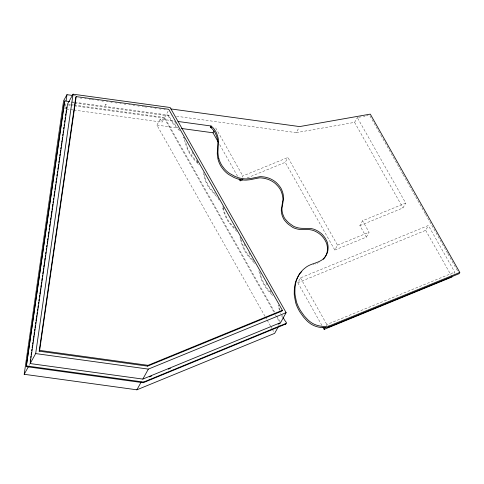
<?xml version="1.0" encoding="UTF-8"?>
<svg xmlns="http://www.w3.org/2000/svg" width="484" height="484" viewBox="0 0 484 484"><rect width="100%" height="100%" fill="white"/><g stroke="black" fill="none" stroke-linecap="round" stroke-linejoin="round"><path stroke-width="0.36" stroke-dasharray="2.42 1.81" d="M65.189 107.055L64.929 108.827L65.878 107.121M65.316 106.171L65.824 102.638M105.04 105.651L106.105 104.326L105.427 105.542A2.825 2.474 29 0 1 105.258 105.597L105.427 105.542M264.99 316.282L156.913 125.108L160.277 119.034L174.252 120.952M73.895 110.056L162.031 122.137L164.239 118.163L70.87 105.355M274.646 312.113L164.614 117.485L168.075 111.247M29.143 365.372L29.772 364.234M179.6 130.747L172.116 122.482A47.111 41.2 29 0 1 170.792 120.522L169.134 117.6A11.519 10.079 29 0 1 168.843 116.91L168.68 116.408A3.461 3.025 29 0 1 168.583 115.894L168.952 115.216A3.461 3.025 29 0 0 169.049 115.737L169.218 116.239A11.519 10.079 29 0 0 169.509 116.922L171.167 119.844A47.111 41.2 29 0 0 172.492 121.811L177.701 127.818M242.169 177.174L242.841 175.958L287.938 157.482L337.511 245.164L334.819 250.022L285.245 162.334L287.938 157.482M176.551 116.245L296.238 132.652L298.93 127.8M296.238 132.652L354.609 122.373L357.301 117.515L358.069 117.376M321.921 325.436L297.781 282.741L300.473 277.883L428.376 225.477L454.742 272.117L454.065 273.327M278.33 326.724L279.274 325.018M334.819 250.022L366.358 237.099L359.866 225.617L362.558 220.758L405.683 203.092L357.301 117.515M366.358 237.099L369.05 232.241L362.558 220.758M326.168 325.738L326.839 324.522L454.742 272.117M359.866 225.617L402.99 207.951L405.683 203.092M297.781 282.741L425.684 230.336L428.376 225.477M318.611 262.709L319.119 262.455M247.088 177.973L285.245 162.334M337.511 245.164L369.05 232.241M317.032 263.381L317.577 263.169M315.284 264.016L315.895 263.804M313.269 264.681L313.971 264.452M105.742 104.429L105.929 104.381A2.825 2.474 29 0 0 106.105 104.326M358.838 117.243L361.149 116.838M363.46 116.426L364.996 116.16M366.539 115.888L368.076 115.615M73.514 95.578L75.692 95.88M80.223 98.034L81.717 98.24M84.7 98.651L86.194 98.857M89.183 99.262L90.671 99.468M91.422 99.571L94.404 99.982M97.393 100.388L98.881 100.593M101.87 101.005L103.364 101.21M106.347 101.616L107.841 101.822M110.824 102.233L112.318 102.439M115.301 102.844L116.795 103.05M119.784 103.461L121.272 103.667M124.261 104.072L125.755 104.278M128.738 104.689L130.232 104.895M133.215 105.3L134.709 105.506M137.692 105.917L139.186 106.123M142.175 106.528L143.663 106.734M144.413 106.837L146.652 107.145M150.385 107.654L151.873 107.859M154.862 108.271L156.356 108.477M159.339 108.882L160.833 109.088M163.816 109.499L165.31 109.705M71.832 101.882L74.342 102.245M74.826 102.293L171.318 115.525M71.245 102.541L73.967 102.917M74.651 103.007L168.583 115.894M68.256 104.272L70.501 104.58M71.245 104.683L73.489 104.992M74.234 105.095L164.614 117.485M68.631 105.052L70.126 105.252M66.423 109.027L73.151 109.953M156.913 125.108L177.852 127.976M178.753 128.847L179.219 129.301M197.829 162.376L195.282 159.732A37.359 32.676 29 0 1 193.509 157.693L193.164 157.27A45.526 39.815 29 0 1 190.986 154.299L190.623 153.743A34.86 30.492 29 0 1 189.202 151.347A38.272 33.475 29 0 1 187.096 146.761L185.342 141.171M215.277 194.108L209.626 187.429A51.788 45.296 29 0 1 208.828 186.225L208.356 185.469A23.323 20.395 29 0 1 207.473 183.878L206.365 181.415A55.224 48.303 29 0 1 205.331 178.669L205.149 178.13A39.47 34.521 29 0 1 204.23 174.875L204.103 174.319M216.396 196.316L209.251 188.101A51.788 45.296 29 0 1 208.459 186.903L207.981 186.14A23.323 20.395 29 0 1 207.104 184.549L205.99 182.087A55.224 48.303 29 0 1 204.956 179.346L204.774 178.802A39.47 34.521 29 0 1 203.855 175.553L203.371 173.302M197.883 163.495L194.907 160.41A37.359 32.676 29 0 1 193.134 158.371L192.789 157.941A45.526 39.815 29 0 1 190.611 154.977L190.248 154.414A34.86 30.492 29 0 1 188.827 152.018A38.272 33.475 29 0 1 186.721 147.432L183.702 137.523M272.147 294.956L269.273 291.931A43.669 38.194 29 0 1 267.495 289.874L267.18 289.486A31.049 27.152 29 0 1 265.147 286.625L264.046 284.792A61.02 53.373 29 0 1 262.673 282.245L261.626 280.03A28.562 24.98 29 0 1 261.021 278.524L259.103 271.881M270.986 292.681L269.649 291.253A43.669 38.194 29 0 1 267.864 289.202L267.555 288.815A31.049 27.152 29 0 1 265.522 285.953L264.421 284.12A61.02 53.373 29 0 1 263.048 281.573L261.995 279.353A28.562 24.98 29 0 1 261.396 277.846L259.89 272.813M216.874 196.819L217.34 197.303M272.522 295.349L272.879 295.724M234.589 228.018L229.416 222.108A23.311 20.389 29 0 1 228.26 220.389L226.821 217.758A49.961 43.699 29 0 1 224.661 212.712A47.25 41.328 29 0 1 224.038 210.855L222.979 207.17M235.073 228.527L235.526 229.011M253.205 260.652L253.64 261.124M254.082 262.673L248.225 256.066A35.81 31.321 29 0 1 246.834 254.191A39.537 34.576 29 0 1 244.511 250.409L244.275 249.974A26.293 22.996 29 0 1 243.488 248.346L242.962 247.07A59.635 52.157 29 0 1 241.776 243.803A43.59 38.121 29 0 1 240.917 240.748L240.318 238.219M252.745 260.156L248.601 255.389A35.81 31.321 29 0 1 247.209 253.513A39.537 34.576 29 0 1 244.88 249.732L244.644 249.302A26.293 22.996 29 0 1 243.863 247.675L243.331 246.398A59.635 52.157 29 0 1 242.151 243.131A43.59 38.121 29 0 1 241.292 240.07L241.062 239.09M254.457 263.078L254.814 263.471M198.694 164.366L199.063 164.784M236.706 231.425L229.041 222.785A23.311 20.389 29 0 1 227.885 221.067L226.452 218.435A49.961 43.699 29 0 1 224.292 213.39A47.25 41.328 29 0 1 223.662 211.526L222.138 206.172M369.97 115.96L380.454 134.516M380.805 135.133L402.833 174.101M403.184 174.718L425.212 213.68M425.563 214.297L447.591 253.265M447.936 253.882L458.427 272.438M425.684 230.336L451.675 276.316M354.609 122.373L402.99 207.951M300.473 277.883L326.839 324.522M215.695 127.939L242.841 175.958M219.694 144.637L237.547 176.212M174.609 121.278L176.091 123.904M183.521 137.045L184.634 139.011M192.063 152.151L193.177 154.118M196.885 160.688L198.004 162.66M218.054 198.125L219.167 200.098M222.882 206.662L223.995 208.634M239.961 236.876L241.443 239.507M244.045 244.105L245.158 246.072M248.873 252.642L249.986 254.614M265.952 282.856L267.44 285.481M270.036 290.079L271.155 292.052M276.878 316.058L280.224 321.975M164.239 118.163L273.902 312.132M275.384 314.763L279.474 321.993M160.277 119.034L162.031 122.137M265.365 316.935L266.847 319.567M267.216 320.22L270.562 326.137M270.931 326.791L272.05 328.763M272.419 329.416L273.902 332.048M279.97 310.165L279.038 306.674M279.401 310.202L278.118 305.059M258.855 270.913L258.976 271.385M203.117 172.195L203.25 172.74M278.814 305.719L278.923 306.184M281.845 316.427A59.695 52.211 29 0 1 281.525 315.743M280.587 313.602A35.792 31.303 29 0 1 280.309 312.888M240.046 237.311A14.943 13.074 29 0 1 240.143 237.614M282.541 316.409A59.695 52.211 29 0 1 281.9 315.066"/><path stroke-width="0.73" d="M278.01 327.293L274.646 333.361L136.875 389.814L24.2 374.289L63.604 100.751L66.967 94.682L72.781 95.481M285.923 323.112A1.083 0.944 29 0 1 285.977 323.324L285.983 323.566A1.174 1.028 29 0 1 285.85 323.99L143.197 382.729L26.263 366.618L64.439 101.61L64.814 100.932L69.575 101.586M26.263 366.618L64.814 100.932M66.078 100.872L66.967 94.682M30.202 361.245L30.522 359.007M30.74 357.507L30.958 356.012M31.17 354.518L31.496 352.279M31.708 350.779L31.926 349.285M32.138 347.79L32.464 345.552M32.676 344.051L32.894 342.557M33.112 341.063L33.432 338.818M33.65 337.324L33.862 335.829M34.08 334.335L34.4 332.091M34.618 330.596L34.83 329.102M35.048 327.608L35.368 325.363M35.586 323.869L35.804 322.374M36.016 320.88L36.342 318.635M36.554 317.141L36.772 315.647M36.984 314.152L37.201 312.658M37.522 310.413L37.74 308.919M37.958 307.425L38.169 305.93M38.496 303.686L38.708 302.191M38.926 300.697L39.137 299.203M39.464 296.958L39.676 295.464M39.894 293.969L40.214 291.725M40.432 290.231L40.65 288.736M40.862 287.242L41.188 284.997M41.4 283.503L41.618 282.009M41.83 280.514L42.156 278.27M42.368 276.775L42.586 275.281M42.804 273.787L43.124 271.542M43.342 270.048L43.554 268.553M43.772 267.059L44.092 264.815M44.31 263.32L44.522 261.826M44.74 260.332L45.06 258.087M45.278 256.593L45.496 255.098M45.708 253.604L45.926 252.11M46.246 249.865L46.464 248.371M46.676 246.876L46.894 245.382M47.214 243.137L47.432 241.643M47.644 240.149L47.862 238.654M48.182 236.41L48.4 234.915M48.618 233.421L48.83 231.927M49.156 229.682L49.368 228.188M49.586 226.694L49.906 224.449M50.124 222.955L50.336 221.46M50.554 219.966L50.874 217.721M51.092 216.227L51.31 214.733M51.522 213.238L51.849 210.994M52.06 209.499L52.278 208.005M52.49 206.511L52.816 204.266M53.028 202.772L53.246 201.277M53.464 199.783L53.676 198.283M54.002 196.044L54.214 194.55M54.432 193.055L54.644 191.555M54.97 189.317L55.182 187.822M55.4 186.328L55.618 184.827M55.938 182.589L56.156 181.095M56.368 179.6L56.586 178.1M56.906 175.861L57.124 174.367M57.336 172.867L57.554 171.372M57.874 169.134L58.092 167.639M58.31 166.139L58.522 164.645M58.848 162.406L59.06 160.912M59.278 159.411L59.599 157.173M59.816 155.679L60.028 154.184M60.246 152.684L60.567 150.445M60.784 148.951L61.002 147.457M61.214 145.956L61.541 143.718M61.752 142.223L61.97 140.723M62.182 139.229L62.4 137.734M62.72 135.496L62.938 133.995M63.156 132.501L63.368 131.007M63.694 128.768L63.906 127.268M64.124 125.773L64.336 124.279M64.662 122.041L64.874 120.54M65.092 119.046L65.304 117.552M65.63 115.307L65.842 113.813M66.06 112.318L66.278 110.824M66.598 108.579L66.816 107.085M30.147 363.563L67.512 104.169L73.048 94.186L170.15 107.502L286.129 312.652L280.593 322.634L142.822 379.087L30.147 363.563L35.677 353.58L73.048 94.186M39.192 351.196L75.746 97.423L76.194 96.612L168.747 109.305L282.372 310.286L281.918 311.097L147.602 366.134L39.192 351.196L39.64 350.386L76.194 96.612M24.2 374.289L28.514 366.509M323.33 259.315L323.748 258.855A20.975 18.344 29 0 0 325.841 255.733L326.361 254.614A17.92 15.669 29 0 0 327.311 251.033L327.438 249.121A22.712 19.862 29 0 0 327.293 246.586L326.851 244.275A14.659 12.826 29 0 0 326.289 242.641L324.818 239.834A25.755 22.524 29 0 0 323.288 237.638L322.09 236.21A16.565 14.49 29 0 0 320.408 234.601L319.488 233.863A22.688 19.844 29 0 0 316.881 232.138L314.691 231.025A15.651 13.691 29 0 0 312.005 230.112L310.916 229.87A20.376 17.817 29 0 0 309.228 229.61L301.774 229.561A20.425 17.866 29 0 1 297.073 228.98L294.538 228.206A14.538 12.711 29 0 1 292.729 227.389L288.464 224.376A30.994 27.11 29 0 1 286.734 222.773L284.435 220.147A13.782 12.052 29 0 1 283.394 218.478L282.299 215.9A22.827 19.965 29 0 1 281.573 213.111L281.373 211.768A17.714 15.494 29 0 1 281.289 209.844L282.904 199.874A15.597 13.637 29 0 0 282.886 198.131L282.493 195.56A30.014 26.251 29 0 0 281.948 193.473L281.016 190.926A15.663 13.697 29 0 0 279.915 188.899L279.316 188.01A28.326 24.775 29 0 0 277.647 185.904L275.826 184.005A17.097 14.956 29 0 0 273.835 182.389L272.456 181.488A23.02 20.134 29 0 0 269.83 180.096L269.273 179.848A19.868 17.382 29 0 0 267.598 179.207L265.353 178.566A27.721 24.242 29 0 0 263.665 178.215L260.858 177.894A14.841 12.983 29 0 0 259.176 177.912L252.981 179.128A39.482 34.533 29 0 1 252.007 179.346A42.38 37.062 29 0 1 249.611 179.776L246.277 180.096A21.937 19.191 29 0 1 243.028 179.981L240.373 179.564A33.674 29.451 29 0 1 237.807 178.947L234.238 177.616L228.859 174.597A20.455 17.89 29 0 1 226.681 172.957L226.276 172.607A27.443 24 29 0 1 223.856 170.199L221.424 166.998A26.457 23.141 29 0 1 218.078 159.46L217.891 158.528A37.468 32.773 29 0 1 217.528 156.465L217.304 154.311A18.882 16.517 29 0 1 217.286 152.811L217.873 142.163A23.468 20.528 29 0 0 217.528 139.64C216.542 134.897 214.37 130.184 210.413 127.213L211.084 126.003C215.047 128.974 217.219 133.681 218.199 138.424A23.468 20.528 29 0 1 218.544 140.953L217.957 151.595A18.882 16.517 29 0 0 217.975 153.101L218.199 155.255A37.468 32.773 29 0 0 218.562 157.312L218.78 158.244M218.205 142.006L213.002 132.797L214.013 130.976M239.036 178.844L240.149 180.816L240.82 179.6M147.602 366.134L148.05 365.329L282.372 310.286M136.875 389.814L141.183 382.039M142.822 379.087L148.352 369.104L286.129 312.652M143.197 382.729L143.573 382.058L286.226 323.318A1.174 1.028 29 0 0 286.359 322.889L286.346 322.646A1.083 0.944 29 0 0 286.25 322.338L285.645 321.527A16.166 14.139 29 0 1 284.544 320.039L283.146 317.601A59.695 52.211 29 0 1 282.85 317.026M285.124 324.576L285.493 323.905M323.034 327.408L324.147 329.38L325.157 327.559M301.786 271.524L299.832 273.696A22.276 19.487 29 0 0 298.937 274.954L297.878 276.794A54.184 47.39 29 0 0 296.565 279.534L295.712 281.73A25.392 22.21 29 0 0 295.27 283.243L294.847 285.324A61.795 54.045 29 0 0 294.284 290.255L294.236 294.115A32.059 28.042 29 0 0 294.405 296.081L295.651 302.56A24.775 21.665 29 0 0 296.311 304.642L297.037 306.439A44.976 39.337 29 0 0 298.592 309.651A41.763 36.53 29 0 0 300.032 312.132L303.668 317.25L307.213 321.061A33.692 29.463 29 0 0 309.076 322.677C313.015 325.932 318.224 327.529 323.282 327.662A31.466 27.521 29 0 0 326.246 327.541L328.388 327.244L329.059 326.028L459.8 272.462L370.29 114.127L299.602 126.584L170.925 108.936M459.8 272.462L459.128 273.672L328.388 327.244M240.149 180.816L242.926 179.679M149.441 376.897L151.534 376.038M168.323 369.159L170.422 368.3M278.118 324.171L280.218 323.312M324.147 329.38L452.05 276.969M329.059 326.028L326.918 326.331A31.466 27.521 29 0 1 323.953 326.446C318.896 326.313 313.692 324.716 309.748 321.461A33.692 29.463 29 0 1 307.885 319.851L304.339 316.034L300.703 310.916A41.763 36.53 29 0 1 299.263 308.435A44.976 39.337 29 0 1 297.708 305.222L296.982 303.432A24.775 21.665 29 0 1 296.329 301.351L295.077 294.865A32.059 28.042 29 0 1 294.907 292.899L294.956 289.039A61.795 54.045 29 0 1 295.524 284.108L295.942 282.033A25.392 22.21 29 0 1 296.383 280.514L297.236 278.318A54.184 47.39 29 0 1 298.549 275.577L299.608 273.744A22.276 19.487 29 0 1 300.503 272.486L302.923 269.854A39.519 34.564 29 0 1 305.029 268.045C309.633 263.901 316.137 263.544 321.273 260.386A18.162 15.887 29 0 0 324.008 258.105L324.419 257.639A20.975 18.344 29 0 0 326.519 254.517L327.039 253.398A17.92 15.669 29 0 0 327.983 249.823L328.11 247.905A22.712 19.862 29 0 0 327.971 245.37L327.523 243.059A14.659 12.826 29 0 0 326.966 241.425L325.49 238.618A25.755 22.524 29 0 0 323.959 236.422L322.761 234.994A16.565 14.49 29 0 0 321.086 233.385L320.16 232.647A22.688 19.844 29 0 0 317.552 230.922L315.362 229.809A15.651 13.691 29 0 0 312.676 228.896L311.587 228.654A20.376 17.817 29 0 0 309.899 228.4L302.446 228.345A20.425 17.866 29 0 1 297.745 227.764L295.21 226.99A14.538 12.711 29 0 1 293.401 226.173L289.136 223.16A30.994 27.11 29 0 1 287.411 221.557L285.112 218.931A13.782 12.052 29 0 1 284.066 217.262L282.971 214.684A22.827 19.965 29 0 1 282.245 211.895L282.045 210.552A17.714 15.494 29 0 1 281.96 208.628L283.576 198.664A15.597 13.637 29 0 0 283.557 196.915L283.164 194.344A30.014 26.251 29 0 0 282.626 192.257L281.688 189.71A15.663 13.697 29 0 0 280.593 187.689L279.988 186.8A28.326 24.775 29 0 0 278.324 184.688L276.503 182.795A17.097 14.956 29 0 0 274.507 181.173L273.133 180.272A23.02 20.134 29 0 0 270.502 178.88L269.945 178.632A19.868 17.382 29 0 0 268.269 177.991L266.025 177.35A27.721 24.242 29 0 0 264.337 176.999L261.535 176.678A14.841 12.983 29 0 0 259.847 176.696L253.652 177.912A39.482 34.533 29 0 1 252.678 178.13A42.38 37.062 29 0 1 250.288 178.56L246.949 178.88A21.937 19.191 29 0 1 243.7 178.765L241.044 178.348A33.674 29.451 29 0 1 238.479 177.731L234.909 176.4L229.531 173.387A20.455 17.89 29 0 1 227.359 171.741L226.948 171.39A27.443 24 29 0 1 224.528 168.989L222.096 165.782A26.457 23.141 29 0 1 218.75 158.25M178.064 121.472L211.084 126.003M210.413 127.213L211.732 127.395M181.591 128.49L213.002 132.797M39.64 350.386L148.05 365.329M35.677 353.58L148.352 369.104M26.638 365.946L143.573 382.058"/></g></svg>
